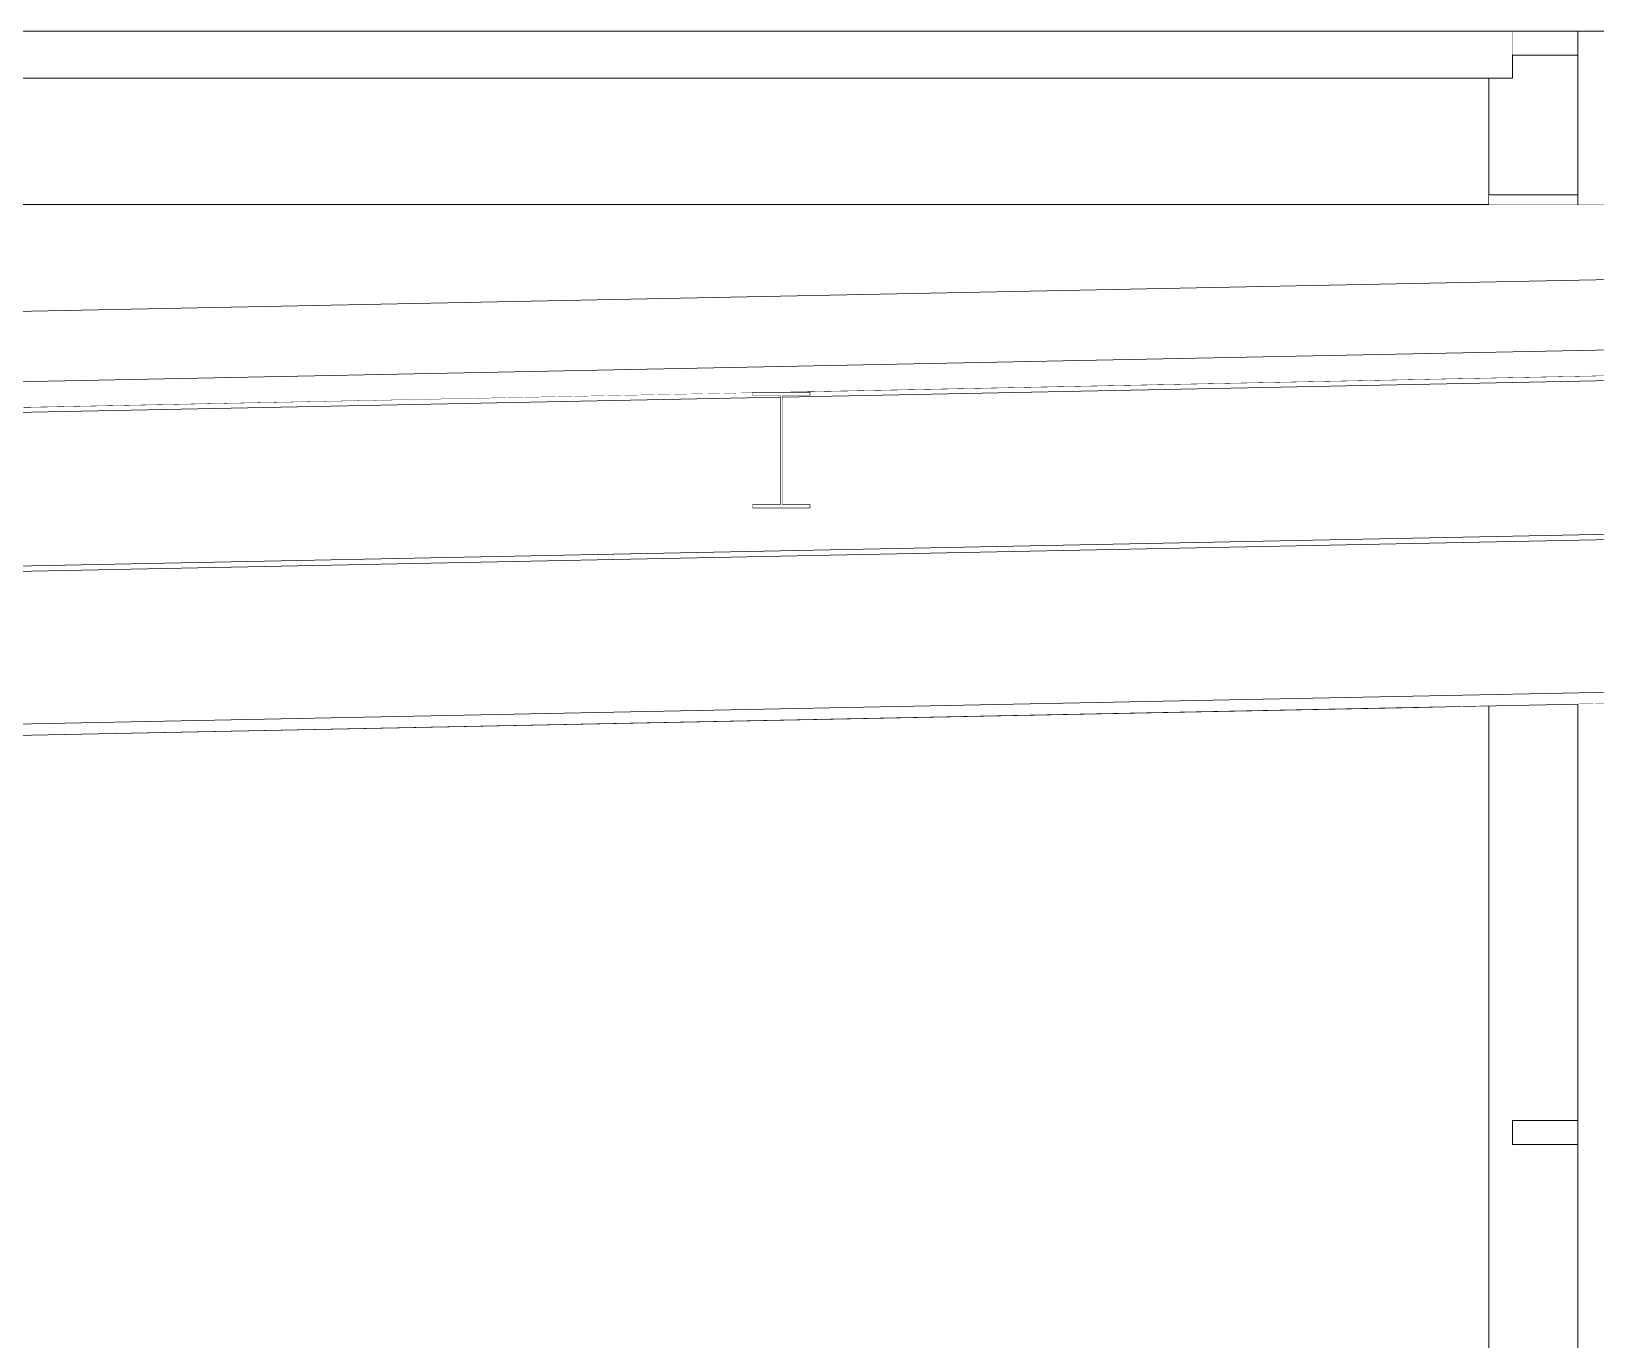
# Model space of a CAD drawing. Extents: x -3080 to 28500, y -1326 to 31609.
# Drawn here: x 1115 to 1448.8, y 28456 to 28735.3 of the extents above; entities that cross this region are included whole.
import ezdxf
from ezdxf.xclip import XClip

# ---------------------------------------------------------------- set-up
doc = ezdxf.new("R2010")
doc.units = 0
doc.header["$LTSCALE"] = 100
doc.header["$XCLIPFRAME"] = 2
doc.linetypes.add('188K-SM-07-F10-MECH-CR PIPE-Y2257103$0$X-S-FAB_SL ALL$0$Wipeout_Contour', pattern=[1, 0, -1])
for name, color, linetype in [('0-xref', 8, 'Continuous'), ('188K-SM-07-F10-MECH-CR PIPE-Y2257103$0$X-S-FAB_SL ALL$0$A-ROOF', 7, 'Continuous'), ('188K-SM-07-F10-MECH-CR PIPE-Y2257103$0$X-S-FAB_SL ALL$0$A-STRS', 7, 'Continuous'), ('188K-SM-07-F10-MECH-CR PIPE-Y2257103$0$X-S-FAB_SL ALL$0$A-WALL-EX', 7, 'Continuous'), ('188K-SM-07-F10-MECH-CR PIPE-Y2257103$0$X-S-FAB_SL ALL$0$ASP_1', 1, 'Continuous'), ('188K-SM-07-F10-MECH-CR PIPE-Y2257103$0$X-S-FAB_SL ALL$0$Hattch', 7, 'Continuous'), ('188K-SM-07-F10-MECH-CR PIPE-Y2257103$0$X-S-FAB_SL ALL$0$S-BEAM', 7, 'Continuous')]:
    doc.layers.add(name, color=color, linetype=linetype)

# ---------------------------------------------------------------- blocks, each defined once
blk = doc.blocks.new('188K-SM-07-F10-MECH-CR PIPE-Y2257103$0$X-S-FAB_SL ALL$0$剖面元素_211_3', base_point=(23061.26, -8263.06))
at = {"color": 254, "linetype": '188K-SM-07-F10-MECH-CR PIPE-Y2257103$0$X-S-FAB_SL ALL$0$Wipeout_Contour', "lineweight": 0, "ltscale": 100711.955684}
blk.add_wipeout([(24475.26, -5895.56), (24487.26, -5895.56), (24487.26, -5868.56), (24475.26, -5868.56)], dxfattribs=at).dxf.layer = '188K-SM-07-F10-MECH-CR PIPE-Y2257103$0$X-S-FAB_SL ALL$0$Hattch'
at = {"color": 254, "linetype": '188K-SM-07-F10-MECH-CR PIPE-Y2257103$0$X-S-FAB_SL ALL$0$Wipeout_Contour', "lineweight": 0, "ltscale": 101016.248434}
blk.add_wipeout([(24475.26, -6002.79), (24475.26, -6390.92), (24487.26, -6390.8), (24487.26, -6002.55)], dxfattribs=at).dxf.layer = '188K-SM-07-F10-MECH-CR PIPE-Y2257103$0$X-S-FAB_SL ALL$0$Hattch'
at = {"layer": '188K-SM-07-F10-MECH-CR PIPE-Y2257103$0$X-S-FAB_SL ALL$0$A-WALL-EX', "color": 8, "lineweight": 0}
for p, q in [((24487.26, -5868.56), (24487.26, -5895.56)), ((24487.26, -6002.55), (24487.26, -6390.8))]:
    blk.add_line(p, q, dxfattribs=at)
blk = doc.blocks.new('188K-SM-07-F10-MECH-CR PIPE-Y2257103$0$X-S-FAB_SL ALL$0$剖面元素_212_3', base_point=(23061.26, -8263.06))
at = {"color": 254, "linetype": '188K-SM-07-F10-MECH-CR PIPE-Y2257103$0$X-S-FAB_SL ALL$0$Wipeout_Contour', "lineweight": 0, "ltscale": 493378.704867}
blk.add_wipeout([(23223.26, -6403.44), (23928.26, -6396.39), (23928.26, -6361.06), (23914.26, -6361.06), (23914.26, -6343.06), (23934.26, -6340.06), (23946.26, -6340.06), (23946.26, -6013.07), (23946.22, -6010.97), (23946.26, -6010.97), (23946.26, -5945.76), (23944.92, -5945.79), (23944.91, -5945.56), (23871.26, -5945.56), (23871.26, -5925.56), (23861.26, -5925.56), (23861.26, -5895.56), (24475.26, -5895.56), (24475.26, -5868.56), (23223.26, -5868.56)], dxfattribs=at).dxf.layer = '188K-SM-07-F10-MECH-CR PIPE-Y2257103$0$X-S-FAB_SL ALL$0$Hattch'
at = {"color": 254, "linetype": '188K-SM-07-F10-MECH-CR PIPE-Y2257103$0$X-S-FAB_SL ALL$0$Wipeout_Contour', "lineweight": 0, "ltscale": 224154.148248}
blk.add_wipeout([(23976.26, -6340.06), (23988.26, -6340.06), (24008.26, -6343.06), (24008.26, -6361.06), (23994.26, -6361.06), (23994.26, -6395.73), (24475.26, -6390.92), (24475.26, -6002.79), (23976.26, -6012.77)], dxfattribs=at).dxf.layer = '188K-SM-07-F10-MECH-CR PIPE-Y2257103$0$X-S-FAB_SL ALL$0$Hattch'
blk = doc.blocks.new('188K-SM-07-F10-MECH-CR PIPE-Y2257103$0$X-S-FAB_SL ALL$0$剖面元素_417_3', base_point=(23061.26, -8263.06))
at = {"color": 254, "linetype": '188K-SM-07-F10-MECH-CR PIPE-Y2257103$0$X-S-FAB_SL ALL$0$Wipeout_Contour', "lineweight": 0, "ltscale": 100892.040238}
blk.add_wipeout([(24336, -5935.56), (24336.26, -5935.56), (24694.87, -5928.39), (24694.87, -5928.39)], dxfattribs=at).dxf.layer = '188K-SM-07-F10-MECH-CR PIPE-Y2257103$0$X-S-FAB_SL ALL$0$Hattch'
at = {"color": 254, "linetype": '188K-SM-07-F10-MECH-CR PIPE-Y2257103$0$X-S-FAB_SL ALL$0$Wipeout_Contour', "lineweight": 0, "ltscale": 99490.833898}
blk.add_wipeout([(23976.26, -5942.76), (23976.26, -5942.76), (24330.06, -5935.69), (24330.06, -5935.68)], dxfattribs=at).dxf.layer = '188K-SM-07-F10-MECH-CR PIPE-Y2257103$0$X-S-FAB_SL ALL$0$Hattch'
at = {"color": 254, "linetype": '188K-SM-07-F10-MECH-CR PIPE-Y2257103$0$X-S-FAB_SL ALL$0$Wipeout_Contour', "lineweight": 0, "ltscale": 100248.117908}
blk.add_wipeout([(24696.26, -5963.37), (23976.26, -5977.77), (23976.26, -6010.37), (24696.26, -5995.97)], dxfattribs=at).dxf.layer = '188K-SM-07-F10-MECH-CR PIPE-Y2257103$0$X-S-FAB_SL ALL$0$Hattch'
at = {"layer": '188K-SM-07-F10-MECH-CR PIPE-Y2257103$0$X-S-FAB_SL ALL$0$S-BEAM', "color": 8, "lineweight": 0}
for p, q in [((24694.87, -5928.39), (24336, -5935.56)), ((24330.06, -5935.68), (23976.26, -5942.76))]:
    blk.add_line(p, q, dxfattribs=at)
at = {"color": 254, "linetype": '188K-SM-07-F10-MECH-CR PIPE-Y2257103$0$X-S-FAB_SL ALL$0$Wipeout_Contour', "lineweight": 0, "ltscale": 125681.084697}
blk.add_wipeout([(24696.22, -5995.97), (23977.61, -6010.35), (23977.66, -6012.74), (24696.26, -5998.37), (24696.26, -5998.06)], dxfattribs=at).dxf.layer = '188K-SM-07-F10-MECH-CR PIPE-Y2257103$0$X-S-FAB_SL ALL$0$Hattch'
at = {"layer": '188K-SM-07-F10-MECH-CR PIPE-Y2257103$0$X-S-FAB_SL ALL$0$S-BEAM', "color": 8, "lineweight": 0}
for p, q in [((24696.22, -5995.97), (23977.61, -6010.35)), ((24696.26, -5998.37), (23977.66, -6012.74))]:
    blk.add_line(p, q, dxfattribs=at)
blk = doc.blocks.new('188K-SM-07-F10-MECH-CR PIPE-Y2257103$0$X-S-FAB_SL ALL$0$剖面元素_423_3', base_point=(23061.26, -8263.06))
at = {"layer": '188K-SM-07-F10-MECH-CR PIPE-Y2257103$0$X-S-FAB_SL ALL$0$S-BEAM', "color": 2, "lineweight": 0}
for p, q in [((24330.06, -5935.56), (24330.06, -5936.36)), ((24342.46, -5935.56), (24330.06, -5935.56)), ((24336.01, -5936.36), (24330.06, -5936.36)), ((24336.01, -5936.36), (24336.01, -5959.56)), ((24336.51, -5936.36), (24336.51, -5959.56)), ((24342.46, -5936.36), (24336.51, -5936.36)), ((24342.46, -5935.56), (24342.46, -5936.36)), ((24330.06, -5959.56), (24330.06, -5960.36)), ((24336.01, -5959.56), (24330.06, -5959.56)), ((24342.46, -5960.36), (24330.06, -5960.36)), ((24342.46, -5959.56), (24336.51, -5959.56)), ((24342.46, -5959.56), (24342.46, -5960.36))]:
    blk.add_line(p, q, dxfattribs=at)
blk = doc.blocks.new('188K-SM-07-F10-MECH-CR PIPE-Y2257103$0$X-S-FAB_SL ALL$0$剖面元素_425_3', base_point=(23061.26, -8263.06))
at = {"color": 254, "linetype": '188K-SM-07-F10-MECH-CR PIPE-Y2257103$0$X-S-FAB_SL ALL$0$Wipeout_Contour', "lineweight": 0, "ltscale": 100232.065969}
blk.add_wipeout([(24710.61, -5961.98), (23961.91, -5976.96), (23961.91, -5978.06), (24710.61, -5963.08)], dxfattribs=at).dxf.layer = '188K-SM-07-F10-MECH-CR PIPE-Y2257103$0$X-S-FAB_SL ALL$0$Hattch'
at = {"color": 254, "linetype": '188K-SM-07-F10-MECH-CR PIPE-Y2257103$0$X-S-FAB_SL ALL$0$Wipeout_Contour', "lineweight": 0, "ltscale": 400849.52091}
blk.add_wipeout([(23976.26, -5945.47), (23961.91, -5945.75), (23961.91, -5976.96), (24710.61, -5961.98), (24710.61, -5930.46), (24696.26, -5930.46), (24696.26, -5929.46), (24336.51, -5936.66), (24336.51, -5959.56), (24342.46, -5959.56), (24342.46, -5960.36), (24330.06, -5960.36), (24330.06, -5959.56), (24336.01, -5959.56), (24336.01, -5936.67), (23976.26, -5943.86)], dxfattribs=at).dxf.layer = '188K-SM-07-F10-MECH-CR PIPE-Y2257103$0$X-S-FAB_SL ALL$0$Hattch'
at = {"layer": '188K-SM-07-F10-MECH-CR PIPE-Y2257103$0$X-S-FAB_SL ALL$0$S-BEAM', "color": 8, "lineweight": 0}
for p, q in [((24710.61, -5961.98), (23961.91, -5976.96)), ((24710.61, -5963.08), (23961.91, -5978.06))]:
    blk.add_line(p, q, dxfattribs=at)
at = {"color": 254, "linetype": '188K-SM-07-F10-MECH-CR PIPE-Y2257103$0$X-S-FAB_SL ALL$0$Wipeout_Contour', "lineweight": 0, "ltscale": 176059.082849}
blk.add_wipeout([(24336.26, -5935.56), (24342.46, -5935.56), (24342.46, -5936.36), (24336.51, -5936.36), (24336.51, -5936.66), (24696.26, -5929.46), (24696.26, -5928.36)], dxfattribs=at).dxf.layer = '188K-SM-07-F10-MECH-CR PIPE-Y2257103$0$X-S-FAB_SL ALL$0$Hattch'
at = {"color": 254, "linetype": '188K-SM-07-F10-MECH-CR PIPE-Y2257103$0$X-S-FAB_SL ALL$0$Wipeout_Contour', "lineweight": 0, "ltscale": 174277.17297}
blk.add_wipeout([(23961.18, -5943.07), (23976.26, -5943.07), (23976.26, -5943.86), (24336.01, -5936.67), (24336.01, -5936.36), (24330.06, -5936.36), (24330.06, -5935.69)], dxfattribs=at).dxf.layer = '188K-SM-07-F10-MECH-CR PIPE-Y2257103$0$X-S-FAB_SL ALL$0$Hattch'
at = {"layer": '188K-SM-07-F10-MECH-CR PIPE-Y2257103$0$X-S-FAB_SL ALL$0$S-BEAM', "color": 8, "lineweight": 0}
for p, q in [((24696.26, -5928.36), (24336.26, -5935.56)), ((24696.26, -5929.46), (24336.51, -5936.66)), ((24330.06, -5935.69), (23961.18, -5943.07)), ((24336.01, -5936.67), (23976.26, -5943.86))]:
    blk.add_line(p, q, dxfattribs=at)
blk = doc.blocks.new('188K-SM-07-F10-MECH-CR PIPE-Y2257103$0$X-S-FAB_SL ALL$0$剖面元素_612_3', base_point=(23061.26, -8263.06))
at = {"color": 254, "linetype": '188K-SM-07-F10-MECH-CR PIPE-Y2257103$0$X-S-FAB_SL ALL$0$Wipeout_Contour', "lineweight": 0, "ltscale": 175874.474158}
blk.add_wipeout([(24786.26, -5895.56), (23866.26, -5895.56), (23866.26, -5920.56), (24063.34, -5920.56), (24783.97, -5906.11), (24783.97, -5920.56), (24786.26, -5920.56)], dxfattribs=at).dxf.layer = '188K-SM-07-F10-MECH-CR PIPE-Y2257103$0$X-S-FAB_SL ALL$0$Hattch'
at = {"layer": '188K-SM-07-F10-MECH-CR PIPE-Y2257103$0$X-S-FAB_SL ALL$0$A-WALL-EX', "color": 8, "lineweight": 0}
blk.add_line((24786.26, -5895.56), (23866.26, -5895.56), dxfattribs=at)
at = {"color": 254, "linetype": '188K-SM-07-F10-MECH-CR PIPE-Y2257103$0$X-S-FAB_SL ALL$0$Wipeout_Contour', "lineweight": 0, "ltscale": 728692.584926}
blk.add_wipeout([(23876.26, -5945.56), (23944.91, -5945.56), (23944.87, -5943.39), (23946.26, -5943.36), (23946.26, -5943.06), (23961, -5943.06), (24330.06, -5935.68), (24330.06, -5935.56), (24336, -5935.56), (24696.26, -5928.36), (24696.26, -5928.06), (24711, -5928.06), (24726.26, -5927.76), (24726.31, -5930.16), (24726.26, -5930.16), (24726.26, -5930.46), (24711.91, -5930.46), (24711.91, -5943.06), (24724.76, -5943.06), (24726.26, -5943.06), (24726.26, -5945.56), (24786.26, -5945.56), (24786.26, -5920.56), (24783.97, -5920.56), (24783.97, -5921.11), (23886.07, -5939.12), (23886.07, -5924.12), (24063.34, -5920.56), (23876.26, -5920.56)], dxfattribs=at).dxf.layer = '188K-SM-07-F10-MECH-CR PIPE-Y2257103$0$X-S-FAB_SL ALL$0$Hattch'
blk = doc.blocks.new('188K-SM-07-F10-MECH-CR PIPE-Y2257103$0$X-S-FAB_SL ALL$0$剖面元素_613_3', base_point=(23061.26, -8263.06))
at = {"layer": '188K-SM-07-F10-MECH-CR PIPE-Y2257103$0$X-S-FAB_SL ALL$0$A-ROOF', "color": 2, "lineweight": 0}
for p, q in [((24783.97, -5906.11), (23886.07, -5924.12)), ((24783.97, -5921.11), (23886.07, -5939.12))]:
    blk.add_line(p, q, dxfattribs=at)
blk = doc.blocks.new('188K-SM-07-F10-MECH-CR PIPE-Y2257103$0$X-S-FAB_SL ALL$0$剖面元素_961_3', base_point=(23061.26, -8263.06))
at = {"color": 254, "linetype": '188K-SM-07-F10-MECH-CR PIPE-Y2257103$0$X-S-FAB_SL ALL$0$Wipeout_Contour', "lineweight": 0, "ltscale": 98239.9117}
blk.add_wipeout([(23206.26, -5858.56), (23206.26, -5868.56), (24492.26, -5868.56), (24492.26, -5858.56)], dxfattribs=at).dxf.layer = '188K-SM-07-F10-MECH-CR PIPE-Y2257103$0$X-S-FAB_SL ALL$0$Hattch'
at = {"layer": '188K-SM-07-F10-MECH-CR PIPE-Y2257103$0$X-S-FAB_SL ALL$0$A-ROOF', "color": 8, "lineweight": 0}
for p, q in [((23206.26, -5858.56), (24492.26, -5858.56)), ((24492.26, -5868.56), (24492.26, -5858.56)), ((23206.26, -5868.56), (24492.26, -5868.56))]:
    blk.add_line(p, q, dxfattribs=at)
blk = doc.blocks.new('188K-SM-07-F10-MECH-CR PIPE-Y2257103$0$X-S-FAB_SL ALL$0$剖面元素_1184_3', base_point=(23061.26, -8263.06))
at = {"color": 254, "linetype": '188K-SM-07-F10-MECH-CR PIPE-Y2257103$0$X-S-FAB_SL ALL$0$Wipeout_Contour', "lineweight": 0, "ltscale": 100762.352925}
blk.add_wipeout([(24492.26, -5858.56), (24492.26, -5863.64), (24506.23, -5863.64), (24506.23, -5858.56)], dxfattribs=at).dxf.layer = '188K-SM-07-F10-MECH-CR PIPE-Y2257103$0$X-S-FAB_SL ALL$0$Hattch'
at = {"color": 254, "linetype": '188K-SM-07-F10-MECH-CR PIPE-Y2257103$0$X-S-FAB_SL ALL$0$Wipeout_Contour', "lineweight": 0, "ltscale": 100783.817445}
blk.add_wipeout([(24487.26, -5895.56), (24506.23, -5895.56), (24506.23, -5893.48), (24487.26, -5893.48)], dxfattribs=at).dxf.layer = '188K-SM-07-F10-MECH-CR PIPE-Y2257103$0$X-S-FAB_SL ALL$0$Hattch'
at = {"color": 254, "linetype": '188K-SM-07-F10-MECH-CR PIPE-Y2257103$0$X-S-FAB_SL ALL$0$Wipeout_Contour', "lineweight": 0, "ltscale": 100982.787079}
blk.add_wipeout([(24492.26, -6096.14), (24506.23, -6096.14), (24506.23, -6091.06), (24492.26, -6091.06)], dxfattribs=at).dxf.layer = '188K-SM-07-F10-MECH-CR PIPE-Y2257103$0$X-S-FAB_SL ALL$0$Hattch'
at = {"layer": '188K-SM-07-F10-MECH-CR PIPE-Y2257103$0$X-S-FAB_SL ALL$0$A-STRS', "color": 8, "lineweight": 0}
blk.add_line((24492.26, -6096.14), (24492.26, -6091.06), dxfattribs=at)
at = {"color": 254, "linetype": '188K-SM-07-F10-MECH-CR PIPE-Y2257103$0$X-S-FAB_SL ALL$0$Wipeout_Contour', "lineweight": 0, "ltscale": 100819.240279}
blk.add_wipeout([(24506.23, -5858.56), (24506.23, -5895.56), (24513.85, -5895.56), (24513.85, -5858.56)], dxfattribs=at).dxf.layer = '188K-SM-07-F10-MECH-CR PIPE-Y2257103$0$X-S-FAB_SL ALL$0$Hattch'
at = {"color": 254, "linetype": '188K-SM-07-F10-MECH-CR PIPE-Y2257103$0$X-S-FAB_SL ALL$0$Wipeout_Contour', "lineweight": 0, "ltscale": 101127.430731}
blk.add_wipeout([(24513.85, -6002.02), (24506.23, -6002.17), (24506.23, -6390.61), (24513.85, -6390.54)], dxfattribs=at).dxf.layer = '188K-SM-07-F10-MECH-CR PIPE-Y2257103$0$X-S-FAB_SL ALL$0$Hattch'
at = {"layer": '188K-SM-07-F10-MECH-CR PIPE-Y2257103$0$X-S-FAB_SL ALL$0$A-STRS', "color": 8, "lineweight": 0}
for p, q in [((24492.26, -5858.56), (24506.23, -5858.56)), ((24513.85, -5858.56), (24506.23, -5858.56)), ((24506.23, -5863.64), (24506.23, -5858.56)), ((24506.23, -5863.64), (24492.26, -5863.64)), ((24506.23, -5895.56), (24506.23, -5863.64)), ((24487.26, -5893.48), (24506.23, -5893.48)), ((24506.23, -6390.61), (24506.23, -6002.17)), ((24506.23, -6091.06), (24492.26, -6091.06)), ((24506.23, -6096.14), (24492.26, -6096.14))]:
    blk.add_line(p, q, dxfattribs=at)
blk = doc.blocks.new('188K-SM-07-F10-MECH-CR PIPE-Y2257103$0$X-S-FAB_SL ALL$0$A$C2e9ab586')
at = {"layer": '188K-SM-07-F10-MECH-CR PIPE-Y2257103$0$X-S-FAB_SL ALL$0$A-WALL-EX', "lineweight": 0}
blk.add_blockref('188K-SM-07-F10-MECH-CR PIPE-Y2257103$0$X-S-FAB_SL ALL$0$剖面元素_211_3', (-28106.39, 285), dxfattribs=at)
blk.add_blockref('188K-SM-07-F10-MECH-CR PIPE-Y2257103$0$X-S-FAB_SL ALL$0$剖面元素_212_3', (-28106.39, 285), dxfattribs=at)
at = {"layer": '188K-SM-07-F10-MECH-CR PIPE-Y2257103$0$X-S-FAB_SL ALL$0$A-ROOF', "lineweight": 0}
blk.add_blockref('188K-SM-07-F10-MECH-CR PIPE-Y2257103$0$X-S-FAB_SL ALL$0$剖面元素_961_3', (-28106.39, 285), dxfattribs=at)
at = {"layer": '188K-SM-07-F10-MECH-CR PIPE-Y2257103$0$X-S-FAB_SL ALL$0$S-BEAM', "lineweight": 0}
blk.add_blockref('188K-SM-07-F10-MECH-CR PIPE-Y2257103$0$X-S-FAB_SL ALL$0$剖面元素_417_3', (-28106.39, 285), dxfattribs=at)
blk.add_blockref('188K-SM-07-F10-MECH-CR PIPE-Y2257103$0$X-S-FAB_SL ALL$0$剖面元素_423_3', (-28106.39, 285), dxfattribs=at)
blk.add_blockref('188K-SM-07-F10-MECH-CR PIPE-Y2257103$0$X-S-FAB_SL ALL$0$剖面元素_425_3', (-28106.39, 285), dxfattribs=at)
at = {"layer": '188K-SM-07-F10-MECH-CR PIPE-Y2257103$0$X-S-FAB_SL ALL$0$A-WALL-EX', "lineweight": 0}
blk.add_blockref('188K-SM-07-F10-MECH-CR PIPE-Y2257103$0$X-S-FAB_SL ALL$0$剖面元素_612_3', (-28106.39, 285), dxfattribs=at)
at = {"layer": '188K-SM-07-F10-MECH-CR PIPE-Y2257103$0$X-S-FAB_SL ALL$0$A-ROOF', "lineweight": 0}
blk.add_blockref('188K-SM-07-F10-MECH-CR PIPE-Y2257103$0$X-S-FAB_SL ALL$0$剖面元素_613_3', (-28106.39, 285), dxfattribs=at)
at = {"layer": '188K-SM-07-F10-MECH-CR PIPE-Y2257103$0$X-S-FAB_SL ALL$0$A-STRS', "lineweight": 0}
blk.add_blockref('188K-SM-07-F10-MECH-CR PIPE-Y2257103$0$X-S-FAB_SL ALL$0$剖面元素_1184_3', (-28106.39, 285), dxfattribs=at)
blk = doc.blocks.new('188K-SM-07-F10-MECH-CR PIPE-Y2257103$0$X-S-FAB_SL ALL')
at = {"layer": '188K-SM-07-F10-MECH-CR PIPE-Y2257103$0$X-S-FAB_SL ALL$0$ASP_1'}
blk.add_blockref('188K-SM-07-F10-MECH-CR PIPE-Y2257103$0$X-S-FAB_SL ALL$0$A$C2e9ab586', (23632.864, -73288.977), dxfattribs=at)
blk = doc.blocks.new('188K-SM-07-F10-MECH-CR PIPE-Y2257103')
ref = blk.add_blockref('188K-SM-07-F10-MECH-CR PIPE-Y2257103$0$X-S-FAB_SL ALL', (4473.521, 99334.763))
XClip(ref).set_block_clipping_path([(-7553.4648570136, -75341.9369645483), (24026.2025623869, -67725.7696244382)])

msp = doc.modelspace()

# ---------------------------------------------------------------- block references
at = {"layer": '0-xref'}
msp.add_blockref('188K-SM-07-F10-MECH-CR PIPE-Y2257103', (0, 0), dxfattribs=at)

doc.saveas('drawing.dxf')
